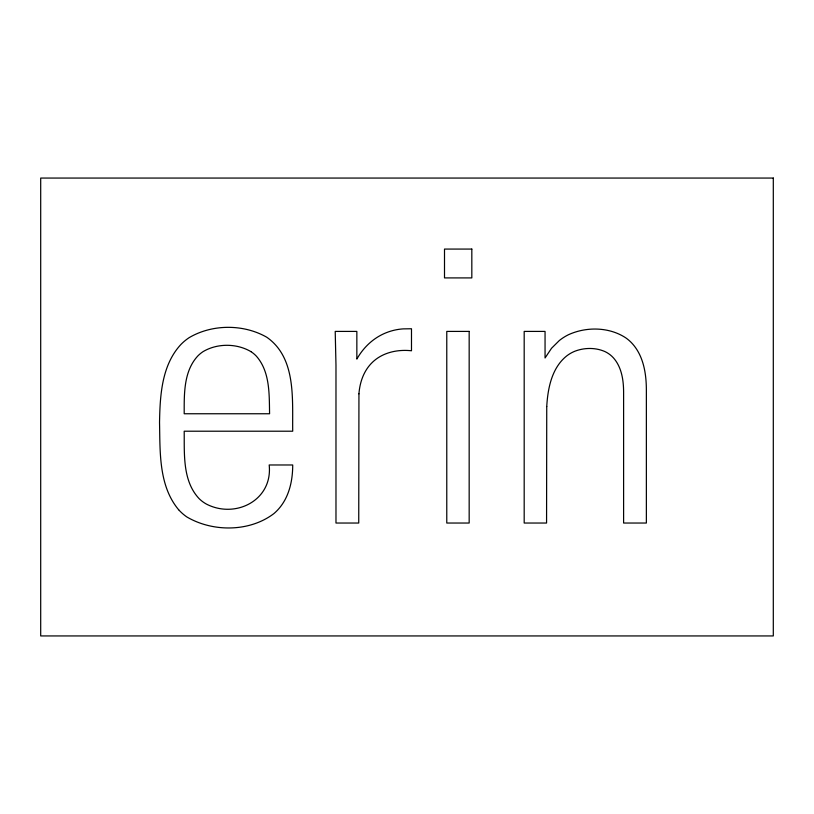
<?xml version="1.0" encoding="UTF-8"?>
<svg xmlns="http://www.w3.org/2000/svg" width="814" height="814" viewBox="0 0 814 814"><rect width="100%" height="100%" fill="white"/><g stroke="black" fill="none" stroke-linecap="round" stroke-linejoin="round"><path stroke-width="1.22" d="M251.007 351.668C236.752 343.254 217.379 343.132 203.113 351.607A32.265 32.265 0 0 0 197.741 356.044C183.537 371.428 184.188 394.241 184.198 413.756L269.576 413.756C269.21 394.342 270.085 371.845 256.441 356.237A30.912 30.912 0 0 0 251.007 351.668M178.632 509.737C158.557 485.744 160.155 451.831 159.534 422.486C160.002 395.696 161.62 365.201 180.922 344.464A50.214 50.214 0 0 1 189.082 337.698C212.159 324.003 243.528 323.931 266.778 337.24C296.52 357.997 292.206 399.562 292.714 431.206L184.198 431.206C184.452 453.785 182.377 480.83 199.115 498.636A32.967 32.967 0 0 0 206.329 504.039C235.256 519.098 272.914 500.396 269.19 464.977L292.714 464.977C292.725 479.873 289.519 495.533 279.965 507.366A47.426 47.426 0 0 1 273.992 513.522C249.644 532.142 212.647 532.224 186.721 516.87A47.497 47.497 0 0 1 178.632 509.737M546.743 406.522L546.57 523.036L524.185 523.036L524.185 331.41L545.054 331.41L545.054 357.977L551.526 348.27L559.34 340.517A49.715 49.715 0 0 1 568.426 334.737C586.334 326.556 609.045 326.852 625.752 337.841A40.293 40.293 0 0 1 631.44 342.694C643.386 355.108 646.316 373.29 646.367 389.845L646.367 523.036L623.605 523.036L623.605 391.748C623.524 379.843 621.56 366.941 613.339 357.753A27.147 27.147 0 0 0 605.036 351.617C595.685 347.466 584.656 347.547 575.132 351.129A34.463 34.463 0 0 0 567.022 355.677C551.79 367.572 547.802 388.298 546.743 406.522M358.943 393.844L358.74 523.036L335.978 523.036L335.978 365.181L335.215 331.41L356.847 331.41L356.847 359.116C361.986 349.918 369.393 341.931 378.479 336.538A55.545 55.545 0 0 1 403.174 328.887L411.487 328.754L411.487 350.763C399.918 349.511 387.627 351.445 377.808 357.967A39.041 39.041 0 0 0 369.658 365.252C362.942 373.209 359.696 383.577 358.943 393.844M773.3 178.062L40.7 178.062L40.7 635.938L773.3 635.938L773.3 178.062M471.825 249.074L444.505 249.074L444.505 277.91L471.825 277.91L471.825 249.074M469.169 331.41L446.774 331.41L446.774 523.036L469.169 523.036L469.169 331.41"/></g></svg>
